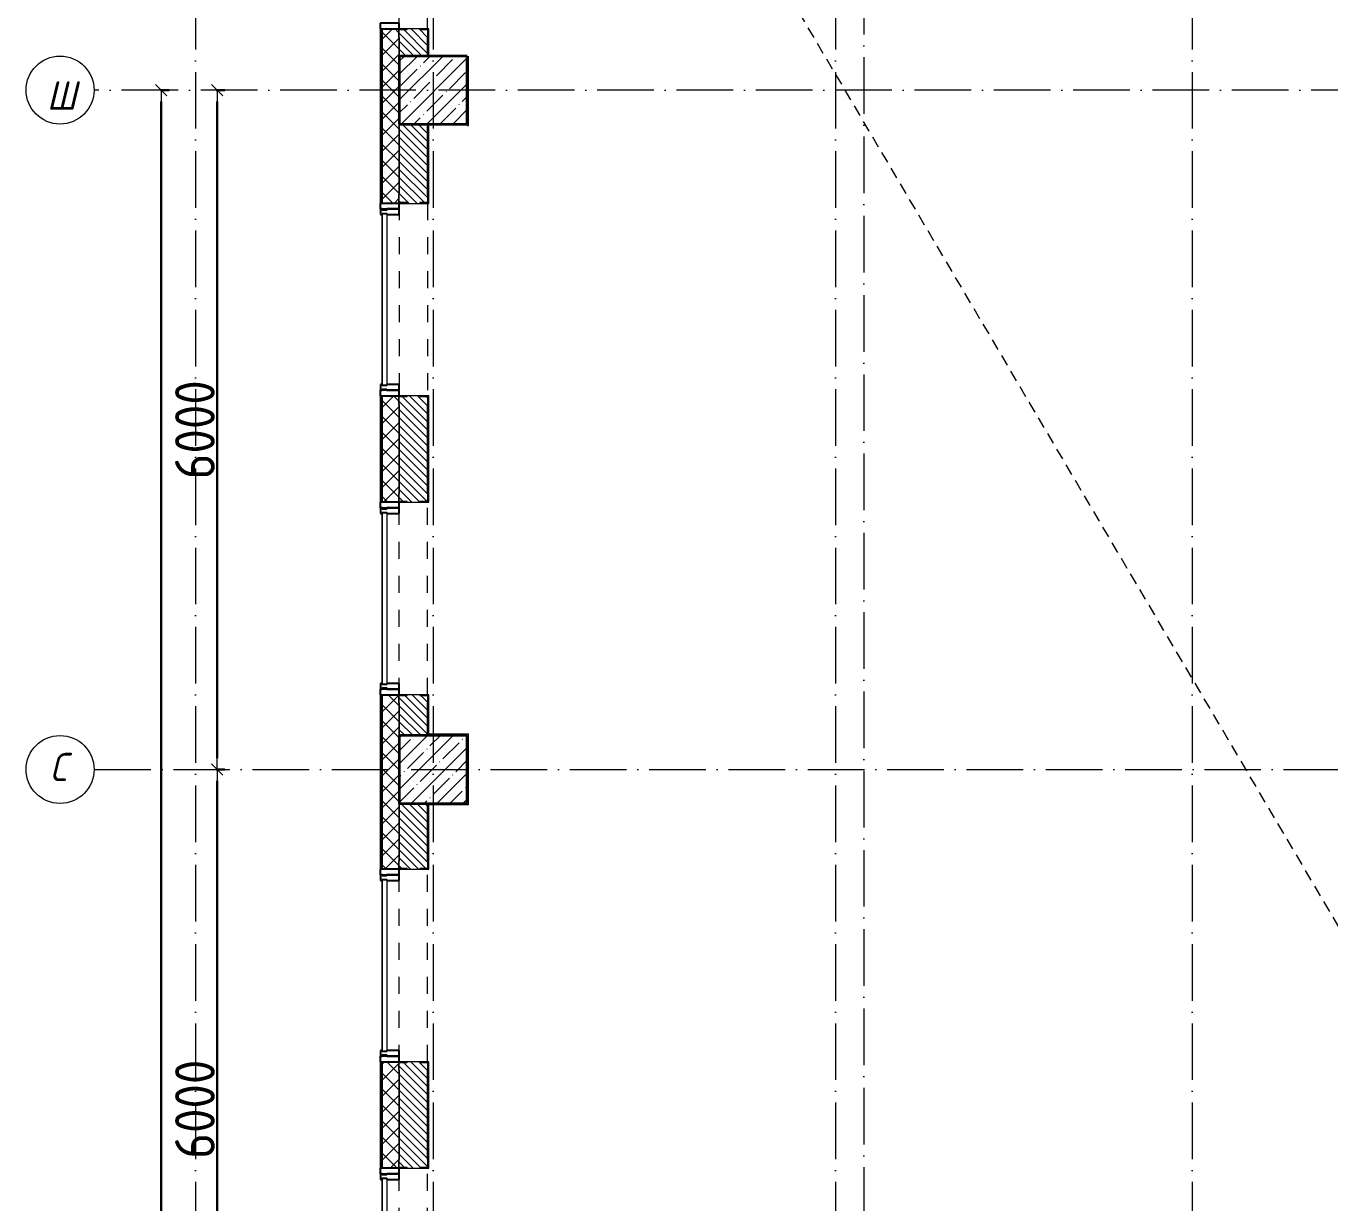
# Model space of a CAD drawing. Header units: millimetres. Extents: x -213536 to 1564669, y -45299 to 942238.
# Drawn here: x 500497 to 512007, y 453908 to 464300 of the extents above; entities that cross this region are included whole.
import ezdxf

# ---------------------------------------------------------------- set-up
doc = ezdxf.new("R2010")
doc.units = ezdxf.units.MM
for name, pattern in [('200_ШТРИХ_ш1п0_6_', [160, 100, -60]), ('50_200_ШТРИХ_1Т_ш5_п1_п1_', [700, 500, -100, 0, -100]), ('Штрих короткий', [300, 150, -150])]:
    doc.linetypes.add(name, pattern=pattern)
for name, color, linetype, lineweight in [('0-1', 7, 'Continuous', 5), ('0-2', 7, 'Continuous', 9), ('3) ЖБ 4м', 3, 'Continuous', 30), ('Импосты витража-1', 7, 'Continuous', 25), ('Линии-1', 7, '200_ШТРИХ_ш1п0_6_', 9), ('Несущие колонны', 7, 'Continuous', 9), ('Несущие колонны-1', 7, 'Continuous', 35), ('Обобщенные модели', 7, 'Continuous', 9), ('Общие ребра', 7, 'Continuous', 9), ('Оси', 7, 'Continuous', 9), ('Оси-1', 7, 'Continuous', 20), ('Оси-2', 7, '50_200_ШТРИХ_1Т_ш5_п1_п1_', 9), ('Остекление-1', 7, 'Continuous', 9), ('Перемычка-1', 7, 'Штрих короткий', 9), ('Размеры', 7, 'Continuous', 15), ('Стены-1', 7, 'Continuous', 13), ('Штриховка разреза-1', 7, 'Continuous', 9)]:
    doc.layers.add(name, color=color, linetype=linetype, lineweight=lineweight)
doc.layers.get('0-2').off()
doc.styles.add('ISOCPEUR_I_1', font='isocpeui.ttf', dxfattribs={"width": 0.85, "height": 2.5})
doc.styles.add('СПДС', font='isocpeur.ttf', dxfattribs={"width": 0.9})
doc.dimstyles.new('Размера А3', dxfattribs={"dimtxt": 200, "dimasz": 100, "dimexe": 70, "dimexo": 100, "dimgap": 20, "dimtad": 1, "dimdec": 0, "dimrnd": 10, "dimzin": 0, "dimdsep": 46, "dimtxsty": 'СПДС', "dimblk": 'ARROWHEAD_6', "dimcen": 1, "dimclrd": 256, "dimclre": 256, "dimclrt": 256, "dimazin": 0, "dimtfac": 1, "dimtdec": 0, "dimtmove": 2, "dimatfit": 3, "dimfxl": 1, "dimtolj": 1, "dimtzin": 0, "dimarcsym": 0})
pattern_1 = [(135, (0, 0), (-35.35534, -35.35534), [])]

# ---------------------------------------------------------------- blocks, each defined once
blk = doc.blocks.new('Ось сетки - Круг_Ø6_00__ISO-2_5_0_9K_-16731441-АИ2_03_План отделки стен 3-го этажа _Часть 2_')
at = {"layer": 'Оси-1'}
blk.add_circle((0, 0), 3, dxfattribs=at)
blk = doc.blocks.new('ARROWHEAD_6')
at = {"color": 0, "linetype": 'Continuous'}
for p, q in [((0, 0), (-1, 0)), ((-0.5, -0.5), (0.5, 0.5))]:
    blk.add_line(p, q, dxfattribs=at)
blk = doc.blocks.new('*D4791')
at = {"layer": 'Defpoints', "color": 0, "transparency": 16777216}
for p in [(502076, 457735), (502183, 457735), (502076, 451735)]:
    blk.add_point(p, dxfattribs=at)
at = {"layer": 'Размеры', "lineweight": -2, "transparency": 16777216}
for p, q in [((502176, 457735), (502253, 457735)), ((502183, 451835), (502183, 457635)), ((502176, 451735), (502253, 451735))]:
    blk.add_line(p, q, dxfattribs=at)
at = {"layer": 'Размеры', "lineweight": -2, "transparency": 16777216, "xscale": 100, "yscale": 100, "zscale": 100}
for p, rotation in [((502183, 457735), 90), ((502183, 451735), 270)]:
    blk.add_blockref('ARROWHEAD_6', p, dxfattribs=dict(at, rotation=rotation))
at = {"layer": 'Размеры', "transparency": 16777216, "insert": (501988, 454735), "char_height": 350, "width": 2.49, "attachment_point": 5, "rotation": 90, "style": 'СПДС'}
blk.add_mtext('\\A1;6000', dxfattribs=at)
blk = doc.blocks.new('*D4792')
at = {"layer": 'Defpoints', "color": 0, "transparency": 16777216}
for p in [(502076, 463735), (502183, 463735), (502076, 457735)]:
    blk.add_point(p, dxfattribs=at)
at = {"layer": 'Размеры', "lineweight": -2, "transparency": 16777216}
for p, q in [((502176, 463735), (502253, 463735)), ((502183, 457835), (502183, 463635)), ((502176, 457735), (502253, 457735))]:
    blk.add_line(p, q, dxfattribs=at)
at = {"layer": 'Размеры', "lineweight": -2, "transparency": 16777216, "xscale": 100, "yscale": 100, "zscale": 100}
for p, rotation in [((502183, 463735), 90), ((502183, 457735), 270)]:
    blk.add_blockref('ARROWHEAD_6', p, dxfattribs=dict(at, rotation=rotation))
at = {"layer": 'Размеры', "transparency": 16777216, "insert": (501988, 460735), "char_height": 350, "width": 2.49, "attachment_point": 5, "rotation": 90, "style": 'СПДС'}
blk.add_mtext('\\A1;6000', dxfattribs=at)
blk = doc.blocks.new('*D4793')
at = {"layer": 'Defpoints', "color": 0, "transparency": 16777216}
for p in [(501584, 463735), (501690, 463735), (501584, 439485)]:
    blk.add_point(p, dxfattribs=at)
at = {"layer": 'Размеры', "lineweight": -2, "transparency": 16777216}
for p, q in [((501684, 463735), (501760, 463735)), ((501690, 439585), (501690, 463635)), ((501684, 439485), (501760, 439485))]:
    blk.add_line(p, q, dxfattribs=at)
at = {"layer": 'Размеры', "lineweight": -2, "transparency": 16777216, "xscale": 100, "yscale": 100, "zscale": 100}
for p, rotation in [((501690, 463735), 90), ((501690, 439485), 270)]:
    blk.add_blockref('ARROWHEAD_6', p, dxfattribs=dict(at, rotation=rotation))
at = {"layer": 'Размеры', "transparency": 16777216, "insert": (501495, 451610), "char_height": 350, "width": 3.19, "attachment_point": 5, "rotation": 90, "style": 'СПДС'}
blk.add_mtext('\\A1;24250', dxfattribs=at)
blk = doc.blocks.new('BSC_Колонна _Прямоугольная - 600х600-V8-АИ2_03_План отделки стен 3-го этажа _Часть 2_')
at = {"layer": 'Несущие колонны'}
h = blk.add_hatch(dxfattribs=at)
h.set_pattern_fill('FP_15', color=256, style=0, pattern_type=2)
h.set_pattern_definition([(315, (-38500, 73400), (114.04925, 114.04925), []), (315, (-38500, 73285.95), (114.04925, 114.04925), [201.613, -40.323, 3.353, -36.97])])
h.paths.add_polyline_path([(-300, 300), (-300, -300), (300, -300), (300, 300), (-133, 300)], flags=0)
at = {"layer": 'Несущие колонны-1'}
for p, q in [((300, 300), (-300, 300)), ((-300, 300), (-300, -300)), ((300, -300), (300, 300)), ((-300, -300), (300, -300))]:
    blk.add_line(p, q, dxfattribs=at)
blk = doc.blocks.new('BSC_Колонна _Прямоугольная - 600х600-V9-АИ2_03_План отделки стен 3-го этажа _Часть 2_')
at = {"layer": 'Несущие колонны'}
h = blk.add_hatch(dxfattribs=at)
h.set_pattern_fill('FP_16', color=256, style=0, pattern_type=2)
h.set_pattern_definition([(45, (-73400, -32500), (-114.04925, 114.04925), []), (45, (-73285.95, -32500), (-114.04925, 114.04925), [201.613, -40.323, 3.353, -36.97])])
h.paths.add_polyline_path([(-300, -300), (300, -300), (300, 300), (-300, 300)], flags=0)
at = {"layer": 'Несущие колонны-1'}
for p, q in [((300, 300), (-300, 300)), ((-300, 300), (-300, -300)), ((300, -300), (300, 300)), ((-300, -300), (300, -300))]:
    blk.add_line(p, q, dxfattribs=at)
blk = doc.blocks.new('Прямоугольный импост - Откос СФТК_50х170 мм-26914080-АИ2_03_План отделки стен 3-го этажа _Часть 2_')
at = {"layer": 'Импосты витража-1'}
for p, q in [((-50, 20), (0, 20)), ((-50, -150), (-50, 20)), ((0, 20), (0, -144)), ((0, -150), (-50, -150))]:
    blk.add_line(p, q, dxfattribs=at)
blk = doc.blocks.new('PNS_Панель прямоугольная1 - Нр_Стекло - 40мм-26230716-АИ2_03_План отделки стен 3-го этажа _Часть 2_')
at = {"layer": 'Остекление-1'}
for p, q in [((-750, 40), (750, 40)), ((-760, 0), (760, 0)), ((750, 0), (-750, 0))]:
    blk.add_line(p, q, dxfattribs=at)
blk = doc.blocks.new('Прямоугольный импост - Импост структурный с накладкой - 150мм-26230898-АИ2_03_План отделки стен 3-го этажа _Часть 2_')
at = {"layer": 'Импосты витража-1'}
for p, q in [((-25, 0), (-25, 17)), ((-25, 17), (25, 17)), ((-15, 0), (-25, 0)), ((-15, -40), (-15, 0)), ((25, 0), (15, 0)), ((15, 0), (15, -40)), ((25, 17), (25, 0)), ((-25, -150), (-25, -40)), ((-25, -40), (-15, -40)), ((15, -40), (25, -40)), ((25, -40), (25, -150)), ((25, -150), (-25, -150))]:
    blk.add_line(p, q, dxfattribs=at)
blk = doc.blocks.new('Прямоугольный импост - Откос СФТК_50х170 мм-26914085-АИ2_03_План отделки стен 3-го этажа _Часть 2_')
at = {"layer": 'Импосты витража-1'}
for p, q in [((0, 20), (-50, 20)), ((-50, 20), (-50, -150)), ((0, -144), (0, 20)), ((-50, -150), (0, -150))]:
    blk.add_line(p, q, dxfattribs=at)
blk = doc.blocks.new('Прямоугольный импост - Импост структурный с накладкой - 150мм-26226363-АИ2_03_План отделки стен 3-го этажа _Часть 2_')
at = {"layer": 'Импосты витража-1'}
for p, q in [((-25, 0), (-25, 17)), ((-25, 17), (25, 17)), ((-15, 0), (-25, 0)), ((-15, -40), (-15, 0)), ((25, 0), (15, 0)), ((15, 0), (15, -40)), ((25, 17), (25, 0)), ((-25, -150), (-25, -40)), ((-25, -40), (-15, -40)), ((15, -40), (25, -40)), ((25, -40), (25, -150)), ((25, -150), (-25, -150))]:
    blk.add_line(p, q, dxfattribs=at)
blk = doc.blocks.new('Проем_Дверь_Прямоугольный - 1700х3380h_витражные проемы-27175773-АИ2_03_План отделки стен 3-го этажа _Часть 2_')
at = {"layer": 'Перемычка-1'}
for p, q in [((850, 125), (-850, 125)), ((850, -125), (-850, -125))]:
    blk.add_line(p, q, dxfattribs=at)
blk = doc.blocks.new('Фахверк_СКБ_Уголок - 250_3380-27498580-АИ2_03_План отделки стен 3-го этажа _Часть 2_')
at = {"layer": 'Обобщенные модели'}
for p, q in [((200, 181), (125, 181)), ((125, 181), (125, 106)), ((131, 106), (131, 175)), ((131, 175), (200, 175)), ((200, 175), (200, 181)), ((125, 106), (131, 106)), ((131, -6), (125, -6)), ((125, -6), (125, -81)), ((125, -81), (200, -81)), ((131, -75), (131, -6)), ((200, -75), (131, -75)), ((200, -81), (200, -75))]:
    blk.add_line(p, q, dxfattribs=at)
blk = doc.blocks.new('0125-Р-ОО-Ш2-АР-о_23_10_2024_rvt-1-АИ2_03_План отделки стен 3-го этажа _Часть 2_')
at = {"layer": 'Штриховка разреза-1'}
h = blk.add_hatch(dxfattribs=at)
h.set_pattern_fill('FP_81', color=256, style=0, pattern_type=2)
h.set_pattern_definition([(45, (0, 0), (-70.71068, 70.71068), []), (135, (0, 0), (-70.71068, -70.71068), [])])
h.paths.add_polyline_path([(73100, 14150), (73100, 15445), (73094, 15445), (73094, 15520), (72950, 15520), (72950, 14150)], flags=0)
h.paths.add_polyline_path([(73094, 17220), (73094, 17295), (73100, 17295), (73100, 18085), (73094, 18085), (73094, 18160), (72950, 18160), (72950, 17220)], flags=0)
h.paths.add_polyline_path([(73094, 19860), (73094, 19935), (73100, 19935), (73100, 21325), (73094, 21325), (73094, 21400), (72950, 21400), (72950, 19860)], flags=0)
h.paths.add_polyline_path([(73094, 23100), (73094, 23175), (73100, 23175), (73100, 23965), (73094, 23965), (73094, 24040), (72950, 24040), (72950, 23100)], flags=0)
h.paths.add_polyline_path([(72950, 25740), (73094, 25740), (73094, 25815), (73100, 25815), (73100, 27205), (73094, 27205), (73094, 27280), (72950, 27280), (72950, 26200)], flags=0)
h.paths.add_polyline_path([(73094, 28980), (73094, 29055), (73100, 29055), (73100, 29845), (73094, 29845), (73094, 29920), (72950, 29920), (72950, 28980)], flags=0)
h.paths.add_polyline_path([(73094, 31620), (73094, 31695), (73100, 31695), (73100, 33085), (73094, 33085), (73094, 33160), (72950, 33160), (72950, 31620)], flags=0)
h.paths.add_polyline_path([(73094, 34860), (73094, 34935), (73100, 34935), (73100, 35725), (73094, 35725), (73094, 35800), (72950, 35800), (72950, 34860)], flags=0)
h.paths.add_polyline_path([(73094, 37500), (73094, 37575), (73100, 37575), (73100, 38965), (73094, 38965), (73094, 39040), (72950, 39040), (72950, 37500)], flags=0)
h.paths.add_polyline_path([(72950, 40740), (73094, 40740), (73094, 40815), (73100, 40815), (73100, 41605), (73094, 41605), (73094, 41680), (72950, 41680), (72950, 40815)], flags=0)
h.paths.add_polyline_path([(72950, 43380), (73094, 43380), (73094, 43455), (73100, 43455), (73100, 44750), (72950, 44750), (72950, 43911)], flags=0)
h = blk.add_hatch(dxfattribs=at)
h.set_pattern_fill('FP_1', color=256, style=0, pattern_type=2)
h.set_pattern_definition(pattern_1)
h.paths.add_polyline_path([(73350, 38800), (73350, 39034), (73281, 39034), (73281, 39040), (73169, 39040), (73169, 39034), (73100, 39034), (73100, 38800), (73116, 38800)], flags=0)
h.paths.add_polyline_path([(73169, 40740), (73281, 40740), (73281, 40746), (73350, 40746), (73350, 41674), (73281, 41674), (73281, 41680), (73169, 41680), (73169, 41674), (73100, 41674), (73100, 40746), (73169, 40746)], flags=0)
h.paths.add_polyline_path([(73281, 43380), (73281, 43386), (73350, 43386), (73350, 44150), (73100, 44150), (73100, 43386), (73169, 43386), (73169, 43380)], flags=0)
h = blk.add_hatch(dxfattribs=at)
h.set_pattern_fill('FP_1', color=256, style=0, pattern_type=2)
h.set_pattern_definition(pattern_1)
h.paths.add_polyline_path([(73100, 32800), (73350, 32800), (73350, 33154), (73281, 33154), (73281, 33160), (73169, 33160), (73169, 33154), (73100, 33154), (73100, 32823)], flags=0)
h.paths.add_polyline_path([(73169, 34860), (73281, 34860), (73281, 34866), (73350, 34866), (73350, 35794), (73281, 35794), (73281, 35800), (73169, 35800), (73169, 35794), (73100, 35794), (73100, 34866), (73169, 34866)], flags=0)
h.paths.add_polyline_path([(73281, 37500), (73281, 37506), (73350, 37506), (73350, 38200), (73100, 38200), (73100, 37506), (73169, 37506), (73169, 37500)], flags=0)
h = blk.add_hatch(dxfattribs=at)
h.set_pattern_fill('FP_1', color=256, style=0, pattern_type=2)
h.set_pattern_definition(pattern_1)
h.paths.add_polyline_path([(73297, 26800), (73350, 26800), (73350, 27274), (73281, 27274), (73281, 27280), (73169, 27280), (73169, 27274), (73100, 27274), (73100, 26800)], flags=0)
h.paths.add_polyline_path([(73281, 28980), (73281, 28986), (73350, 28986), (73350, 29914), (73281, 29914), (73281, 29920), (73169, 29920), (73169, 29914), (73100, 29914), (73100, 28986), (73169, 28986), (73169, 28980)], flags=0)
h.paths.add_polyline_path([(73281, 31620), (73281, 31626), (73350, 31626), (73350, 32200), (73100, 32200), (73100, 31626), (73169, 31626), (73169, 31620)], flags=0)
at = {"layer": 'Линии-1'}
blk.add_line((73700, 44150), (91093, 14662), dxfattribs=at)
at = {"layer": 'Общие ребра'}
for p, q in [((72938, 39040), (72938, 37500)), ((72943, 39040), (72943, 37500)), ((73100, 38800), (73100, 38965)), ((73100, 38965), (73100, 38800)), ((73100, 37575), (73100, 38200)), ((73100, 38200), (73100, 37575)), ((72938, 35800), (72938, 34860)), ((72943, 35800), (72943, 34860)), ((73100, 34935), (73100, 35725)), ((73100, 35725), (73100, 34935)), ((72938, 33160), (72938, 31620)), ((72943, 33160), (72943, 31620)), ((73100, 32800), (73100, 33085)), ((73100, 33085), (73100, 32800)), ((73100, 31695), (73100, 32200)), ((73100, 32200), (73100, 31695)), ((72938, 29920), (72938, 28980)), ((72943, 29920), (72943, 28980)), ((73100, 29055), (73100, 29845)), ((73100, 29845), (73100, 29055))]:
    blk.add_line(p, q, dxfattribs=at)
at = {"layer": 'Стены-1'}
for p, q in [((72950, 39040), (72930, 39040)), ((72930, 39040), (72930, 37500)), ((72950, 39040), (72950, 37500)), ((73094, 39040), (72950, 39040)), ((72950, 37500), (72950, 39040)), ((73281, 39040), (73169, 39040)), ((73350, 38800), (73350, 38965)), ((73350, 37575), (73350, 38200)), ((72930, 37500), (72950, 37500)), ((72950, 37500), (73094, 37500)), ((73169, 37500), (73281, 37500)), ((72950, 35800), (72930, 35800)), ((72930, 35800), (72930, 34860)), ((72950, 35800), (72950, 34860)), ((73094, 35800), (72950, 35800)), ((72950, 34860), (72950, 35800)), ((73281, 35800), (73169, 35800)), ((73350, 34935), (73350, 35725)), ((72930, 34860), (72950, 34860)), ((72950, 34860), (73094, 34860)), ((73169, 34860), (73281, 34860)), ((72950, 33160), (72930, 33160)), ((72930, 33160), (72930, 31620)), ((72950, 33160), (72950, 31620)), ((73094, 33160), (72950, 33160)), ((72950, 31620), (72950, 33160)), ((73281, 33160), (73169, 33160)), ((73350, 32800), (73350, 33085)), ((73350, 31695), (73350, 32200)), ((72930, 31620), (72950, 31620)), ((72950, 31620), (73094, 31620)), ((73169, 31620), (73281, 31620)), ((72950, 29920), (72930, 29920)), ((72930, 29920), (72930, 28980)), ((72950, 29920), (72950, 28980)), ((73094, 29920), (72950, 29920)), ((72950, 28980), (72950, 29920)), ((73281, 29920), (73169, 29920)), ((73350, 29055), (73350, 29845)), ((72930, 28980), (72950, 28980)), ((72950, 28980), (73094, 28980)), ((73169, 28980), (73281, 28980))]:
    blk.add_line(p, q, dxfattribs=at)
at = {"layer": '0-2'}
for name, p, rotation in [('Проем_Дверь_Прямоугольный - 1700х3380h_витражные проемы-27175773-АИ2_03_План отделки стен 3-го этажа _Часть 2_', (73225, 39890), 269.9999999999999), ('Фахверк_СКБ_Уголок - 250_3380-27498580-АИ2_03_План отделки стен 3-го этажа _Часть 2_', (73175, 39165), 269.9999999999999), ('BSC_Колонна _Прямоугольная - 600х600-V8-АИ2_03_План отделки стен 3-го этажа _Часть 2_', (73400, 38500), 89.9999999999999), ('Фахверк_СКБ_Уголок - 250_3380-27498580-АИ2_03_План отделки стен 3-го этажа _Часть 2_', (73275, 37375), 89.99999999999991), ('Прямоугольный импост - Откос СФТК_50х170 мм-26914085-АИ2_03_План отделки стен 3-го этажа _Часть 2_', (72950, 37500), 90), ('PNS_Панель прямоугольная1 - Нр_Стекло - 40мм-26230716-АИ2_03_План отделки стен 3-го этажа _Часть 2_', (72950, 36650), 270), ('Проем_Дверь_Прямоугольный - 1700х3380h_витражные проемы-27175773-АИ2_03_План отделки стен 3-го этажа _Часть 2_', (73225, 36650), 89.99999999999991), ('Фахверк_СКБ_Уголок - 250_3380-27498580-АИ2_03_План отделки стен 3-го этажа _Часть 2_', (73175, 35925), 269.9999999999999), ('Фахверк_СКБ_Уголок - 250_3380-27498580-АИ2_03_План отделки стен 3-го этажа _Часть 2_', (73275, 34735), 89.99999999999991), ('Прямоугольный импост - Откос СФТК_50х170 мм-26914085-АИ2_03_План отделки стен 3-го этажа _Часть 2_', (72950, 34860), 90), ('PNS_Панель прямоугольная1 - Нр_Стекло - 40мм-26230716-АИ2_03_План отделки стен 3-го этажа _Часть 2_', (72950, 34010), 270), ('Проем_Дверь_Прямоугольный - 1700х3380h_витражные проемы-27175773-АИ2_03_План отделки стен 3-го этажа _Часть 2_', (73225, 34010), 269.9999999999999), ('Фахверк_СКБ_Уголок - 250_3380-27498580-АИ2_03_План отделки стен 3-го этажа _Часть 2_', (73175, 33285), 269.9999999999999), ('Фахверк_СКБ_Уголок - 250_3380-27498580-АИ2_03_План отделки стен 3-го этажа _Часть 2_', (73275, 31495), 89.99999999999991), ('Прямоугольный импост - Откос СФТК_50х170 мм-26914085-АИ2_03_План отделки стен 3-го этажа _Часть 2_', (72950, 31620), 90), ('Проем_Дверь_Прямоугольный - 1700х3380h_витражные проемы-27175773-АИ2_03_План отделки стен 3-го этажа _Часть 2_', (73225, 30770), 269.9999999999999), ('PNS_Панель прямоугольная1 - Нр_Стекло - 40мм-26230716-АИ2_03_План отделки стен 3-го этажа _Часть 2_', (72950, 30770), 270), ('Фахверк_СКБ_Уголок - 250_3380-27498580-АИ2_03_План отделки стен 3-го этажа _Часть 2_', (73175, 30045), 269.9999999999999), ('Фахверк_СКБ_Уголок - 250_3380-27498580-АИ2_03_План отделки стен 3-го этажа _Часть 2_', (73275, 28855), 89.99999999999991), ('Прямоугольный импост - Откос СФТК_50х170 мм-26914085-АИ2_03_План отделки стен 3-го этажа _Часть 2_', (72950, 28980), 90), ('PNS_Панель прямоугольная1 - Нр_Стекло - 40мм-26230716-АИ2_03_План отделки стен 3-го этажа _Часть 2_', (72950, 28130), 270), ('Проем_Дверь_Прямоугольный - 1700х3380h_витражные проемы-27175773-АИ2_03_План отделки стен 3-го этажа _Часть 2_', (73225, 28130), 269.9999999999999)]:
    blk.add_blockref(name, p, dxfattribs=dict(at, rotation=rotation))
at = {"layer": '0-2', "extrusion": (0, 0, -1), "rotation": 270}
for name, p in [('Прямоугольный импост - Откос СФТК_50х170 мм-26914080-АИ2_03_План отделки стен 3-го этажа _Часть 2_', (-72950, 39040)), ('Прямоугольный импост - Импост структурный с накладкой - 150мм-26230898-АИ2_03_План отделки стен 3-го этажа _Часть 2_', (-72950, 37425)), ('Прямоугольный импост - Откос СФТК_50х170 мм-26914080-АИ2_03_План отделки стен 3-го этажа _Часть 2_', (-72950, 35800)), ('Прямоугольный импост - Импост структурный с накладкой - 150мм-26226363-АИ2_03_План отделки стен 3-го этажа _Часть 2_', (-72950, 35875)), ('Прямоугольный импост - Импост структурный с накладкой - 150мм-26230898-АИ2_03_План отделки стен 3-го этажа _Часть 2_', (-72950, 34785)), ('Прямоугольный импост - Откос СФТК_50х170 мм-26914080-АИ2_03_План отделки стен 3-го этажа _Часть 2_', (-72950, 33160)), ('Прямоугольный импост - Импост структурный с накладкой - 150мм-26226363-АИ2_03_План отделки стен 3-го этажа _Часть 2_', (-72950, 33235)), ('Прямоугольный импост - Импост структурный с накладкой - 150мм-26230898-АИ2_03_План отделки стен 3-го этажа _Часть 2_', (-72950, 31545)), ('Прямоугольный импост - Откос СФТК_50х170 мм-26914080-АИ2_03_План отделки стен 3-го этажа _Часть 2_', (-72950, 29920)), ('Прямоугольный импост - Импост структурный с накладкой - 150мм-26226363-АИ2_03_План отделки стен 3-го этажа _Часть 2_', (-72950, 29995)), ('Прямоугольный импост - Импост структурный с накладкой - 150мм-26230898-АИ2_03_План отделки стен 3-го этажа _Часть 2_', (-72950, 28905))]:
    blk.add_blockref(name, p, dxfattribs=at)
at = {"layer": '0-2'}
blk.add_blockref('BSC_Колонна _Прямоугольная - 600х600-V9-АИ2_03_План отделки стен 3-го этажа _Часть 2_', (73400, 32500), dxfattribs=at)
blk = doc.blocks.new('3этНиз')
at = {"layer": 'Стены-1'}
for p, q in [((504042, 464200), (504042, 464035)), ((504054, 464275), (504048, 464275)), ((504054, 464047), (504054, 464275)), ((504404, 463423), (504404, 464035)), ((504042, 463423), (504042, 462810)), ((504054, 463423), (504042, 463423)), ((504054, 462735), (504054, 463423)), ((504392, 463423), (504404, 463423)), ((504048, 462735), (504054, 462735)), ((504054, 461035), (504048, 461035)), ((504054, 460095), (504054, 461035)), ((504042, 460960), (504042, 460170)), ((504048, 460095), (504054, 460095)), ((504054, 458395), (504048, 458395)), ((504054, 458047), (504054, 458395)), ((504042, 458320), (504042, 458035)), ((504404, 458047), (504054, 458047)), ((504404, 457423), (504404, 458047)), ((504042, 457435), (504042, 456930)), ((504404, 457423), (504042, 457423)), ((504054, 456855), (504054, 457423)), ((504048, 456855), (504054, 456855)), ((504054, 455155), (504048, 455155)), ((504054, 454215), (504054, 455155)), ((504042, 455080), (504042, 454290)), ((504048, 454215), (504054, 454215))]:
    blk.add_line(p, q, dxfattribs=at)
at = {"layer": '0-1'}
blk.add_blockref('0125-Р-ОО-Ш2-АР-о_23_10_2024_rvt-1-АИ2_03_План отделки стен 3-го этажа _Часть 2_', (430692, 425235), dxfattribs=at)
blk = doc.blocks.new('Ось 3 этаж')
at = {"layer": 'Оси-2'}
for p, q in [((501992.1, 477896.8), (501992.1, 424284.8)), ((504092.1, 477896.8), (504092.1, 424284.8)), ((507642.1, 477896.8), (507642.1, 439485.4)), ((510792.1, 477896.8), (510792.1, 436435.4)), ((507892.1, 476626.8), (507892.1, 439485.4)), ((522142.1, 463735.4), (501097.4, 463735.4)), ((501097.4, 457735.4), (522142.1, 457735.4))]:
    blk.add_line(p, q, dxfattribs=at)
at = {"layer": 'Оси-1', "xscale": 99.99999999999993, "yscale": 99.99999999999993, "zscale": 99.99999999999993}
for p, rotation in [((500797.4, 463735.4), 89.99999999999982), ((500797.4, 457735.4), 269.9999999999995)]:
    blk.add_blockref('Ось сетки - Круг_Ø6_00__ISO-2_5_0_9K_-16731441-АИ2_03_План отделки стен 3-го этажа _Часть 2_', p, dxfattribs=dict(at, rotation=rotation))
at = {"layer": 'Оси', "char_height": 250, "attachment_point": 1, "style": 'ISOCPEUR_I_1'}
for s, insert, width in [('\\fISOCPEUR|b0|i1|c204|p34|;\\W.9;Ш', (500680.8, 463811.5), 281.392), ('\\fISOCPEUR|b0|i1|c204|p34|;\\W.9;С', (500708.5, 457882.1), 202.025)]:
    blk.add_mtext(s, dxfattribs=dict(at, insert=insert, width=width))
at = {"layer": 'Размеры'}
for base, p1, p2, picture, middle in [((501689.8, 463735.4), (501583.7, 439485.4), (501583.7, 463735.4), '*D4793', (501494.8, 451610.4)), ((502182.6, 463735.4), (502076.5, 457735.4), (502076.5, 463735.4), '*D4792', (501987.6, 460735.4)), ((502182.6, 457735.4), (502076.5, 451735.4), (502076.5, 457735.4), '*D4791', (501987.6, 454735.4))]:
    dim = blk.add_linear_dim(base=base, p1=p1, p2=p2, angle=90, dimstyle='Размера А3', override={"dimtxt": 350}, dxfattribs=at)
    dim.commit()
    dim.dimension.update_dxf_attribs({"geometry": picture, "text_midpoint": middle})

msp = doc.modelspace()

# ---------------------------------------------------------------- block references
at = {"color": 5, "lineweight": 30}
msp.add_blockref('Ось 3 этаж', (0, 0), dxfattribs=at)
at = {"layer": '3) ЖБ 4м'}
msp.add_blockref('3этНиз', (0, 0), dxfattribs=at)

doc.saveas('drawing.dxf')
